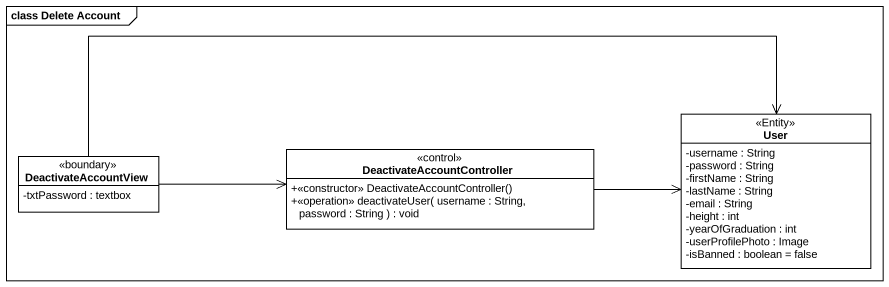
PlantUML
@startuml
mainframe class Delete Account
hide circle
hide empty members
skinparam classAttributeIconSize 0
class User <<Entity>> {
  -username : String
  -password : String
  -firstName : String
  -lastName : String
  -email : String
  -height : int
  -yearOfGraduation : int
  -userProfilePhoto : Image
  -isBanned : boolean = false
}
class DeactivateAccountView <<boundary>> {
  -txtPassword : textbox
}
class DeactivateAccountController <<control>> {
  +<<constructor>> DeactivateAccountController()
  +<<operation>> deactivateUser( username : String, password : String ) : void
}
DeactivateAccountView -right-> User
DeactivateAccountView -right-> DeactivateAccountController
DeactivateAccountController -right-> User
@enduml
